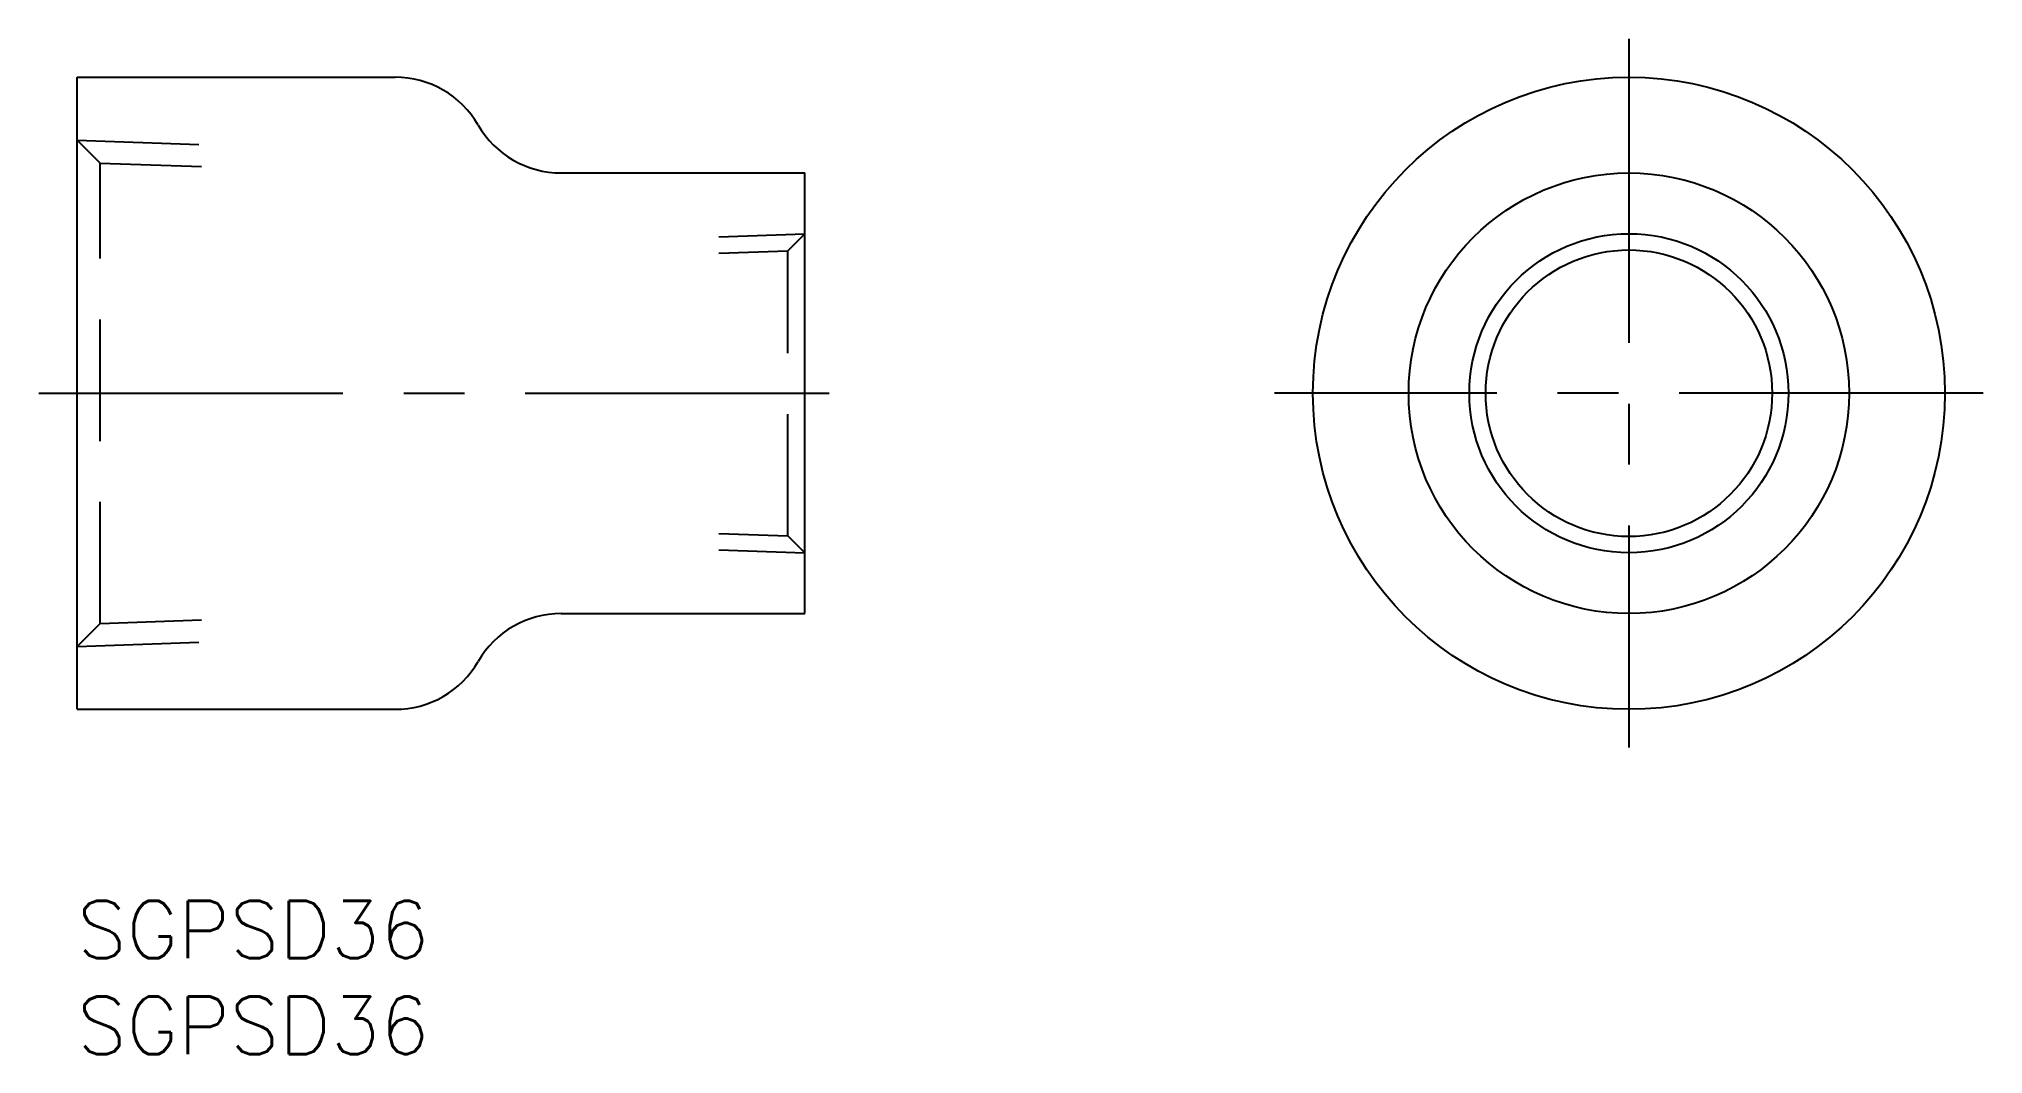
# Model space of a CAD drawing. Extents: x -2 to 100, y -8 to 45.
import ezdxf

# ---------------------------------------------------------------- set-up
doc = ezdxf.new("R2010")
doc.units = 0
doc.header["$LTSCALE"] = 0.5
doc.linetypes.add('CENTER', pattern=[50.8, 31.75, -6.35, 6.35, -6.35])
doc.linetypes.add('DASHED', pattern=[19.05, 12.7, -6.35])
for name, color, linetype in [('MSM_CENTER', 1, 'CENTER'), ('MSM_CONTINUOUS', 7, 'CONTINUOUS'), ('MSM_DASHED', 4, 'DASHED'), ('MSM_NARROW', 5, 'CONTINUOUS'), ('MSM_PART_NUMBER', 7, 'CONTINUOUS')]:
    doc.layers.add(name, color=color, linetype=linetype)
doc.styles.get("Standard").update_dxf_attribs({"font": 'txt.shx', "height": 3, "bigfont": 'bigfont.shx'})

# ---------------------------------------------------------------- blocks, each defined once
blk = doc.blocks.new('*U7')
at = {"layer": 'MSM_PART_NUMBER'}
blk.add_text('SGPSD36', height=3, dxfattribs=at).set_placement((0, -3))
blk = doc.blocks.new('*U8')
at = {"layer": 'MSM_PART_NUMBER'}
blk.add_text('SGPSD36', height=3, dxfattribs=at).set_placement((0, -8))

msp = doc.modelspace()

# ---------------------------------------------------------------- linework, layer by layer
at = {"layer": 'MSM_CENTER'}
for p, q in [((81.03, 45), (81.03, 8)), ((-2, 26.5), (40, 26.5)), ((99.53, 26.5), (62.53, 26.5))]:
    msp.add_line(p, q, dxfattribs=at)
at = {"layer": 'MSM_CONTINUOUS'}
for p, q in [((0, 10), (0, 43)), ((0, 43), (16.61, 43)), ((25.27, 38), (38, 38)), ((38, 15), (38, 38)), ((25.27, 15), (38, 15)), ((0, 10), (16.61, 10))]:
    msp.add_line(p, q, dxfattribs=at)
for radius in [16.5, 11.5, 7.48]:
    msp.add_circle((81.03, 26.5), radius, dxfattribs=at)
for centre, start, end in [((16.61, 38), 30, 90), ((25.27, 43), 210, 270), ((25.27, 10), 90, 150), ((16.61, 15), 270, 330)]:
    msp.add_arc(centre, 5, start, end, dxfattribs=at)
at = {"layer": 'MSM_DASHED'}
for p, q in [((0, 39.72), (6.5, 39.49)), ((1.2, 38.52), (0, 39.72)), ((1.2, 38.52), (6.5, 38.33)), ((1.2, 14.48), (1.2, 38.52)), ((33.5, 34.67), (38, 34.83)), ((37.11, 33.94), (38, 34.83)), ((33.5, 33.82), (37.11, 33.94)), ((37.11, 19.06), (37.11, 33.94)), ((33.5, 19.18), (37.11, 19.06)), ((33.5, 18.33), (38, 18.17)), ((37.11, 19.06), (38, 18.17)), ((1.2, 14.48), (0, 13.28)), ((1.2, 14.48), (6.5, 14.67)), ((0, 13.28), (6.5, 13.51))]:
    msp.add_line(p, q, dxfattribs=at)
at = {"layer": 'MSM_NARROW'}
msp.add_circle((81.03, 26.5), 8.33, dxfattribs=at)

# ---------------------------------------------------------------- block references
at = {"layer": 'MSM_CONTINUOUS'}
for name in ['*U7', '*U8']:
    msp.add_blockref(name, (0, 0), dxfattribs=at)

doc.saveas('drawing.dxf')
